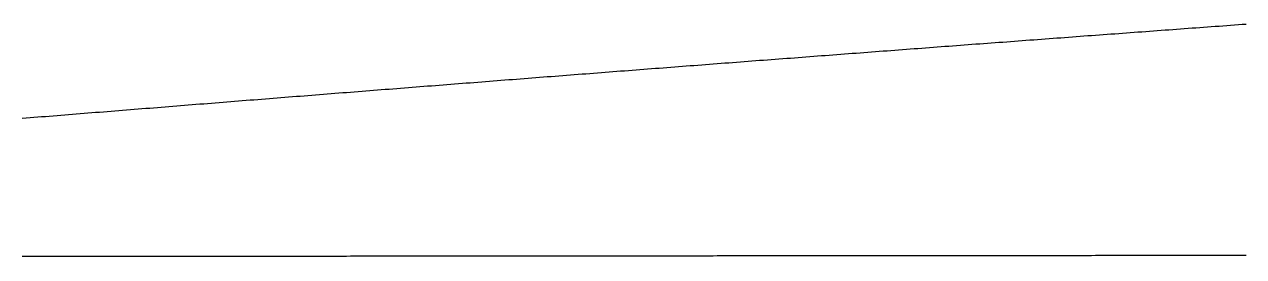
# Model space of a CAD drawing. Header units: metres. Extents: x 0.1 to 1.27, y -0.09 to 0.1.
# Drawn here: x 0.3921 to 0.6858, y 0.0004 to 0.0564 of the extents above; entities that cross this region are included whole.
import ezdxf

# ---------------------------------------------------------------- set-up
doc = ezdxf.new("R2010")
doc.units = ezdxf.units.M

msp = doc.modelspace()

# ---------------------------------------------------------------- linework, layer by layer
at = {"layer": 'CURVE', "color": 5}
msp.add_polyline3d([(0.6864, 0.05643, 3.28375), (0.68547, 0.05636, 3.28895), (0.68454, 0.05629, 3.29416), (0.68361, 0.05622, 3.29936), (0.68268, 0.05616, 3.30457), (0.68175, 0.05609, 3.30977), (0.68082, 0.05602, 3.31497), (0.67989, 0.05595, 3.32018), (0.67896, 0.05588, 3.32538), (0.67803, 0.05581, 3.33059), (0.6771, 0.05575, 3.33579), (0.67617, 0.05568, 3.34099), (0.67524, 0.05561, 3.3462), (0.67431, 0.05554, 3.3514), (0.67338, 0.05547, 3.35661), (0.67245, 0.0554, 3.36181), (0.67152, 0.05534, 3.36702), (0.67059, 0.05527, 3.37222), (0.66966, 0.0552, 3.37742), (0.66873, 0.05513, 3.38263), (0.6678, 0.05506, 3.38783), (0.66687, 0.05499, 3.39304), (0.66594, 0.05492, 3.39824), (0.66501, 0.05486, 3.40344), (0.66408, 0.05479, 3.40865), (0.66315, 0.05472, 3.41385), (0.66222, 0.05465, 3.41906), (0.66129, 0.05458, 3.42426), (0.66036, 0.05451, 3.42946), (0.65943, 0.05444, 3.43467), (0.6585, 0.05438, 3.43987), (0.65757, 0.05431, 3.44508), (0.65664, 0.05424, 3.45028), (0.65571, 0.05417, 3.45548), (0.65478, 0.0541, 3.46069), (0.65385, 0.05403, 3.46589), (0.65292, 0.05396, 3.4711), (0.65199, 0.05389, 3.4763), (0.65106, 0.05382, 3.4815), (0.65013, 0.05376, 3.48671), (0.6492, 0.05369, 3.49191), (0.64827, 0.05362, 3.49712), (0.64734, 0.05355, 3.50232), (0.64641, 0.05348, 3.50752), (0.64548, 0.05341, 3.51273), (0.64455, 0.05334, 3.51793), (0.64362, 0.05327, 3.52314), (0.64269, 0.0532, 3.52834), (0.64176, 0.05313, 3.53354), (0.64083, 0.05306, 3.53875), (0.6399, 0.05299, 3.54395), (0.63896, 0.05293, 3.54916), (0.63803, 0.05286, 3.55436), (0.6371, 0.05279, 3.55956), (0.63617, 0.05272, 3.56477), (0.63524, 0.05265, 3.56997), (0.63431, 0.05258, 3.57518), (0.63338, 0.05251, 3.58038), (0.63245, 0.05244, 3.58558), (0.63152, 0.05237, 3.59079), (0.63059, 0.0523, 3.59599), (0.62966, 0.05223, 3.6012), (0.62873, 0.05216, 3.6064), (0.6278, 0.05209, 3.61161), (0.62687, 0.05202, 3.61681), (0.62594, 0.05195, 3.62201), (0.62501, 0.05188, 3.62722), (0.62408, 0.05181, 3.63242), (0.62315, 0.05174, 3.63763), (0.62222, 0.05167, 3.64283), (0.62129, 0.05161, 3.64803), (0.62036, 0.05154, 3.65324), (0.61943, 0.05147, 3.65844), (0.6185, 0.0514, 3.66365), (0.61757, 0.05133, 3.66885), (0.61664, 0.05126, 3.67405), (0.61571, 0.05119, 3.67926), (0.61478, 0.05112, 3.68446), (0.61385, 0.05105, 3.68967), (0.61292, 0.05098, 3.69487), (0.61199, 0.05091, 3.70007), (0.61106, 0.05084, 3.70528), (0.61013, 0.05077, 3.71048), (0.6092, 0.0507, 3.71569), (0.60827, 0.05063, 3.72089), (0.60734, 0.05056, 3.72609), (0.60641, 0.05049, 3.7313), (0.60548, 0.05042, 3.7365), (0.60455, 0.05035, 3.74171), (0.60362, 0.05028, 3.74691), (0.60269, 0.05021, 3.75211), (0.60176, 0.05014, 3.75732), (0.60083, 0.05007, 3.76252), (0.5999, 0.05, 3.76773), (0.59897, 0.04993, 3.77293), (0.59804, 0.04986, 3.77813), (0.59711, 0.04979, 3.78334), (0.59618, 0.04972, 3.78854), (0.59525, 0.04964, 3.79375), (0.59432, 0.04957, 3.79895), (0.59339, 0.0495, 3.80415), (0.59246, 0.04943, 3.80936), (0.59153, 0.04936, 3.81456), (0.5906, 0.04929, 3.81977), (0.58967, 0.04922, 3.82497), (0.58874, 0.04915, 3.83017), (0.58781, 0.04908, 3.83538), (0.58688, 0.04901, 3.84058), (0.58595, 0.04894, 3.84579), (0.58502, 0.04887, 3.85099), (0.58409, 0.0488, 3.8562), (0.58316, 0.04873, 3.8614), (0.58223, 0.04866, 3.8666), (0.5813, 0.04859, 3.87181), (0.58037, 0.04852, 3.87701), (0.57944, 0.04845, 3.88222), (0.57851, 0.04838, 3.88742), (0.57758, 0.0483, 3.89262), (0.57665, 0.04823, 3.89783), (0.57572, 0.04816, 3.90303), (0.57479, 0.04809, 3.90824), (0.57386, 0.04802, 3.91344), (0.57293, 0.04795, 3.91864), (0.572, 0.04788, 3.92385), (0.57107, 0.04781, 3.92905), (0.57014, 0.04774, 3.93426), (0.56921, 0.04767, 3.93946), (0.56828, 0.0476, 3.94466), (0.56735, 0.04752, 3.94987), (0.56642, 0.04745, 3.95507), (0.56549, 0.04738, 3.96028), (0.56456, 0.04731, 3.96548), (0.56363, 0.04724, 3.97068), (0.5627, 0.04717, 3.97589), (0.56177, 0.0471, 3.98109), (0.56084, 0.04703, 3.9863), (0.55991, 0.04696, 3.9915), (0.55898, 0.04688, 3.9967), (0.55805, 0.04681, 4.00191), (0.55712, 0.04674, 4.00711), (0.55619, 0.04667, 4.01232), (0.55525, 0.0466, 4.01752), (0.55432, 0.04653, 4.02272), (0.55339, 0.04646, 4.02793), (0.55246, 0.04639, 4.03313), (0.55153, 0.04631, 4.03834), (0.5506, 0.04624, 4.04354), (0.54967, 0.04617, 4.04874), (0.54874, 0.0461, 4.05395), (0.54781, 0.04603, 4.05915), (0.54688, 0.04596, 4.06436), (0.54595, 0.04589, 4.06956), (0.54502, 0.04581, 4.07476), (0.54409, 0.04574, 4.07997), (0.54316, 0.04567, 4.08517), (0.54223, 0.0456, 4.09038), (0.5413, 0.04553, 4.09558), (0.54037, 0.04546, 4.10079), (0.53944, 0.04538, 4.10599), (0.53851, 0.04531, 4.11119), (0.53758, 0.04524, 4.1164), (0.53665, 0.04517, 4.1216), (0.53572, 0.0451, 4.12681), (0.53479, 0.04503, 4.13201), (0.53386, 0.04495, 4.13721), (0.53293, 0.04488, 4.14242), (0.532, 0.04481, 4.14762), (0.53107, 0.04474, 4.15283), (0.53014, 0.04467, 4.15803), (0.52921, 0.04459, 4.16323), (0.52828, 0.04452, 4.16844), (0.52735, 0.04445, 4.17364), (0.52642, 0.04438, 4.17885), (0.52549, 0.04431, 4.18405), (0.52456, 0.04423, 4.18925), (0.52363, 0.04416, 4.19446), (0.5227, 0.04409, 4.19966), (0.52177, 0.04402, 4.20487), (0.52084, 0.04395, 4.21007), (0.51991, 0.04387, 4.21527), (0.51898, 0.0438, 4.22048), (0.51805, 0.04373, 4.22568), (0.51712, 0.04366, 4.23089), (0.51619, 0.04358, 4.23609), (0.51526, 0.04351, 4.24129), (0.51433, 0.04344, 4.2465), (0.5134, 0.04337, 4.2517), (0.51247, 0.0433, 4.25691), (0.51154, 0.04322, 4.26211), (0.51061, 0.04315, 4.26731), (0.50968, 0.04308, 4.27252), (0.50875, 0.04301, 4.27772), (0.50782, 0.04293, 4.28293), (0.50689, 0.04286, 4.28813), (0.50596, 0.04279, 4.29333), (0.50503, 0.04272, 4.29854), (0.5041, 0.04264, 4.30374), (0.50317, 0.04257, 4.30895), (0.50224, 0.0425, 4.31415), (0.50131, 0.04243, 4.31935), (0.50038, 0.04235, 4.32456), (0.49945, 0.04228, 4.32976), (0.49852, 0.04221, 4.33497), (0.49759, 0.04214, 4.34017), (0.49666, 0.04206, 4.34538), (0.49573, 0.04199, 4.35058), (0.4948, 0.04192, 4.35578), (0.49387, 0.04184, 4.36099), (0.49294, 0.04177, 4.36619), (0.49201, 0.0417, 4.3714), (0.49108, 0.04163, 4.3766), (0.49015, 0.04155, 4.3818), (0.48922, 0.04148, 4.38701), (0.48829, 0.04141, 4.39221), (0.48736, 0.04133, 4.39742), (0.48643, 0.04126, 4.40262), (0.4855, 0.04119, 4.40782), (0.48457, 0.04112, 4.41303), (0.48364, 0.04104, 4.41823), (0.48271, 0.04097, 4.42344), (0.48178, 0.0409, 4.42864), (0.48085, 0.04082, 4.43384), (0.47992, 0.04075, 4.43905), (0.47899, 0.04068, 4.44425), (0.47806, 0.0406, 4.44946), (0.47713, 0.04053, 4.45466), (0.4762, 0.04046, 4.45986), (0.47527, 0.04038, 4.46507), (0.47434, 0.04031, 4.47027), (0.47341, 0.04024, 4.47548), (0.47248, 0.04016, 4.48068), (0.47155, 0.04009, 4.48588), (0.47061, 0.04002, 4.49109), (0.46968, 0.03994, 4.49629), (0.46875, 0.03987, 4.5015), (0.46782, 0.0398, 4.5067), (0.46689, 0.03972, 4.5119), (0.46596, 0.03965, 4.51711), (0.46503, 0.03958, 4.52231), (0.4641, 0.0395, 4.52752), (0.46317, 0.03943, 4.53272), (0.46224, 0.03936, 4.53792), (0.46131, 0.03928, 4.54313), (0.46038, 0.03921, 4.54833), (0.45945, 0.03914, 4.55354), (0.45852, 0.03906, 4.55874), (0.45759, 0.03899, 4.56394), (0.45666, 0.03891, 4.56915), (0.45573, 0.03884, 4.57435), (0.4548, 0.03877, 4.57956), (0.45387, 0.03869, 4.58476), (0.45294, 0.03862, 4.58997), (0.45201, 0.03855, 4.59517), (0.45108, 0.03847, 4.60037), (0.45015, 0.0384, 4.60558), (0.44922, 0.03832, 4.61078), (0.44829, 0.03825, 4.61599), (0.44736, 0.03818, 4.62119), (0.44643, 0.0381, 4.62639), (0.4455, 0.03803, 4.6316), (0.44457, 0.03795, 4.6368), (0.44364, 0.03788, 4.64201), (0.44271, 0.03781, 4.64721), (0.44178, 0.03773, 4.65241), (0.44085, 0.03766, 4.65762), (0.43992, 0.03758, 4.66282), (0.43899, 0.03751, 4.66803), (0.43806, 0.03744, 4.67323), (0.43713, 0.03736, 4.67843), (0.4362, 0.03729, 4.68364), (0.43527, 0.03721, 4.68884), (0.43434, 0.03714, 4.69405), (0.43341, 0.03706, 4.69925), (0.43248, 0.03699, 4.70445), (0.43155, 0.03692, 4.70966), (0.43062, 0.03684, 4.71486), (0.42969, 0.03677, 4.72007), (0.42876, 0.03669, 4.72527), (0.42783, 0.03662, 4.73047), (0.4269, 0.03654, 4.73568), (0.42597, 0.03647, 4.74088), (0.42504, 0.0364, 4.74609), (0.42411, 0.03632, 4.75129), (0.42318, 0.03625, 4.75649), (0.42225, 0.03617, 4.7617), (0.42132, 0.0361, 4.7669), (0.42039, 0.03602, 4.77211), (0.41946, 0.03595, 4.77731), (0.41853, 0.03587, 4.78251), (0.4176, 0.0358, 4.78772), (0.41667, 0.03572, 4.79292), (0.41574, 0.03565, 4.79813), (0.41481, 0.03557, 4.80333), (0.41388, 0.0355, 4.80853), (0.41295, 0.03543, 4.81374), (0.41202, 0.03535, 4.81894), (0.41109, 0.03528, 4.82415), (0.41016, 0.0352, 4.82935), (0.40923, 0.03513, 4.83456), (0.4083, 0.03505, 4.83976), (0.40737, 0.03498, 4.84496), (0.40644, 0.0349, 4.85017), (0.40551, 0.03483, 4.85537), (0.40458, 0.03475, 4.86058), (0.40365, 0.03468, 4.86578), (0.40272, 0.0346, 4.87098), (0.40179, 0.03453, 4.87619), (0.40086, 0.03445, 4.88139), (0.39993, 0.03438, 4.8866), (0.399, 0.0343, 4.8918), (0.39807, 0.03423, 4.897), (0.39714, 0.03415, 4.90221), (0.39621, 0.03408, 4.90741), (0.39528, 0.034, 4.91262), (0.39435, 0.03393, 4.91782), (0.39342, 0.03385, 4.92302), (0.39249, 0.03377, 4.92823), (0.39156, 0.0337, 4.93343)], dxfattribs=at)
at = {"layer": 'CURVE', "color": 4}
msp.add_polyline3d([(0.6864, 0.00066, 3.28375), (0.68547, 0.00066, 3.28895), (0.68454, 0.00066, 3.29416), (0.68361, 0.00065, 3.29936), (0.68268, 0.00065, 3.30457), (0.68175, 0.00065, 3.30977), (0.68082, 0.00065, 3.31497), (0.67989, 0.00065, 3.32018), (0.67896, 0.00065, 3.32538), (0.67803, 0.00065, 3.33059), (0.6771, 0.00065, 3.33579), (0.67617, 0.00065, 3.34099), (0.67524, 0.00065, 3.3462), (0.67431, 0.00065, 3.3514), (0.67338, 0.00065, 3.35661), (0.67245, 0.00064, 3.36181), (0.67152, 0.00064, 3.36702), (0.67059, 0.00064, 3.37222), (0.66966, 0.00064, 3.37742), (0.66873, 0.00064, 3.38263), (0.6678, 0.00064, 3.38783), (0.66687, 0.00064, 3.39304), (0.66594, 0.00064, 3.39824), (0.66501, 0.00064, 3.40344), (0.66408, 0.00064, 3.40865), (0.66315, 0.00064, 3.41385), (0.66222, 0.00064, 3.41906), (0.66129, 0.00064, 3.42426), (0.66036, 0.00063, 3.42946), (0.65943, 0.00063, 3.43467), (0.6585, 0.00063, 3.43987), (0.65757, 0.00063, 3.44508), (0.65664, 0.00063, 3.45028), (0.65571, 0.00063, 3.45548), (0.65478, 0.00063, 3.46069), (0.65385, 0.00063, 3.46589), (0.65292, 0.00063, 3.4711), (0.65199, 0.00063, 3.4763), (0.65106, 0.00063, 3.4815), (0.65013, 0.00063, 3.48671), (0.6492, 0.00062, 3.49191), (0.64827, 0.00062, 3.49712), (0.64734, 0.00062, 3.50232), (0.64641, 0.00062, 3.50752), (0.64548, 0.00062, 3.51273), (0.64455, 0.00062, 3.51793), (0.64362, 0.00062, 3.52314), (0.64269, 0.00062, 3.52834), (0.64176, 0.00062, 3.53354), (0.64083, 0.00062, 3.53875), (0.6399, 0.00062, 3.54395), (0.63896, 0.00062, 3.54916), (0.63803, 0.00062, 3.55436), (0.6371, 0.00061, 3.55956), (0.63617, 0.00061, 3.56477), (0.63524, 0.00061, 3.56997), (0.63431, 0.00061, 3.57518), (0.63338, 0.00061, 3.58038), (0.63245, 0.00061, 3.58558), (0.63152, 0.00061, 3.59079), (0.63059, 0.00061, 3.59599), (0.62966, 0.00061, 3.6012), (0.62873, 0.00061, 3.6064), (0.6278, 0.00061, 3.61161), (0.62687, 0.00061, 3.61681), (0.62594, 0.0006, 3.62201), (0.62501, 0.0006, 3.62722), (0.62408, 0.0006, 3.63242), (0.62315, 0.0006, 3.63763), (0.62222, 0.0006, 3.64283), (0.62129, 0.0006, 3.64803), (0.62036, 0.0006, 3.65324), (0.61943, 0.0006, 3.65844), (0.6185, 0.0006, 3.66365), (0.61757, 0.0006, 3.66885), (0.61664, 0.0006, 3.67405), (0.61571, 0.0006, 3.67926), (0.61478, 0.00059, 3.68446), (0.61385, 0.00059, 3.68967), (0.61292, 0.00059, 3.69487), (0.61199, 0.00059, 3.70007), (0.61106, 0.00059, 3.70528), (0.61013, 0.00059, 3.71048), (0.6092, 0.00059, 3.71569), (0.60827, 0.00059, 3.72089), (0.60734, 0.00059, 3.72609), (0.60641, 0.00059, 3.7313), (0.60548, 0.00059, 3.7365), (0.60455, 0.00059, 3.74171), (0.60362, 0.00059, 3.74691), (0.60269, 0.00058, 3.75211), (0.60176, 0.00058, 3.75732), (0.60083, 0.00058, 3.76252), (0.5999, 0.00058, 3.76773), (0.59897, 0.00058, 3.77293), (0.59804, 0.00058, 3.77813), (0.59711, 0.00058, 3.78334), (0.59618, 0.00058, 3.78854), (0.59525, 0.00058, 3.79375), (0.59432, 0.00058, 3.79895), (0.59339, 0.00058, 3.80415), (0.59246, 0.00058, 3.80936), (0.59153, 0.00057, 3.81456), (0.5906, 0.00057, 3.81977), (0.58967, 0.00057, 3.82497), (0.58874, 0.00057, 3.83017), (0.58781, 0.00057, 3.83538), (0.58688, 0.00057, 3.84058), (0.58595, 0.00057, 3.84579), (0.58502, 0.00057, 3.85099), (0.58409, 0.00057, 3.8562), (0.58316, 0.00057, 3.8614), (0.58223, 0.00057, 3.8666), (0.5813, 0.00057, 3.87181), (0.58037, 0.00056, 3.87701), (0.57944, 0.00056, 3.88222), (0.57851, 0.00056, 3.88742), (0.57758, 0.00056, 3.89262), (0.57665, 0.00056, 3.89783), (0.57572, 0.00056, 3.90303), (0.57479, 0.00056, 3.90824), (0.57386, 0.00056, 3.91344), (0.57293, 0.00056, 3.91864), (0.572, 0.00056, 3.92385), (0.57107, 0.00056, 3.92905), (0.57014, 0.00056, 3.93426), (0.56921, 0.00055, 3.93946), (0.56828, 0.00055, 3.94466), (0.56735, 0.00055, 3.94987), (0.56642, 0.00055, 3.95507), (0.56549, 0.00055, 3.96028), (0.56456, 0.00055, 3.96548), (0.56363, 0.00055, 3.97068), (0.5627, 0.00055, 3.97589), (0.56177, 0.00055, 3.98109), (0.56084, 0.00055, 3.9863), (0.55991, 0.00055, 3.9915), (0.55898, 0.00055, 3.9967), (0.55805, 0.00054, 4.00191), (0.55712, 0.00054, 4.00711), (0.55619, 0.00054, 4.01232), (0.55525, 0.00054, 4.01752), (0.55432, 0.00054, 4.02272), (0.55339, 0.00054, 4.02793), (0.55246, 0.00054, 4.03313), (0.55153, 0.00054, 4.03834), (0.5506, 0.00054, 4.04354), (0.54967, 0.00054, 4.04874), (0.54874, 0.00054, 4.05395), (0.54781, 0.00054, 4.05915), (0.54688, 0.00053, 4.06436), (0.54595, 0.00053, 4.06956), (0.54502, 0.00053, 4.07476), (0.54409, 0.00053, 4.07997), (0.54316, 0.00053, 4.08517), (0.54223, 0.00053, 4.09038), (0.5413, 0.00053, 4.09558), (0.54037, 0.00053, 4.10079), (0.53944, 0.00053, 4.10599), (0.53851, 0.00053, 4.11119), (0.53758, 0.00053, 4.1164), (0.53665, 0.00053, 4.1216), (0.53572, 0.00052, 4.12681), (0.53479, 0.00052, 4.13201), (0.53386, 0.00052, 4.13721), (0.53293, 0.00052, 4.14242), (0.532, 0.00052, 4.14762), (0.53107, 0.00052, 4.15283), (0.53014, 0.00052, 4.15803), (0.52921, 0.00052, 4.16323), (0.52828, 0.00052, 4.16844), (0.52735, 0.00052, 4.17364), (0.52642, 0.00052, 4.17885), (0.52549, 0.00052, 4.18405), (0.52456, 0.00051, 4.18925), (0.52363, 0.00051, 4.19446), (0.5227, 0.00051, 4.19966), (0.52177, 0.00051, 4.20487), (0.52084, 0.00051, 4.21007), (0.51991, 0.00051, 4.21527), (0.51898, 0.00051, 4.22048), (0.51805, 0.00051, 4.22568), (0.51712, 0.00051, 4.23089), (0.51619, 0.00051, 4.23609), (0.51526, 0.00051, 4.24129), (0.51433, 0.00051, 4.2465), (0.5134, 0.0005, 4.2517), (0.51247, 0.0005, 4.25691), (0.51154, 0.0005, 4.26211), (0.51061, 0.0005, 4.26731), (0.50968, 0.0005, 4.27252), (0.50875, 0.0005, 4.27772), (0.50782, 0.0005, 4.28293), (0.50689, 0.0005, 4.28813), (0.50596, 0.0005, 4.29333), (0.50503, 0.0005, 4.29854), (0.5041, 0.0005, 4.30374), (0.50317, 0.0005, 4.30895), (0.50224, 0.00049, 4.31415), (0.50131, 0.00049, 4.31935), (0.50038, 0.00049, 4.32456), (0.49945, 0.00049, 4.32976), (0.49852, 0.00049, 4.33497), (0.49759, 0.00049, 4.34017), (0.49666, 0.00049, 4.34538), (0.49573, 0.00049, 4.35058), (0.4948, 0.00049, 4.35578), (0.49387, 0.00049, 4.36099), (0.49294, 0.00049, 4.36619), (0.49201, 0.00049, 4.3714), (0.49108, 0.00048, 4.3766), (0.49015, 0.00048, 4.3818), (0.48922, 0.00048, 4.38701), (0.48829, 0.00048, 4.39221), (0.48736, 0.00048, 4.39742), (0.48643, 0.00048, 4.40262), (0.4855, 0.00048, 4.40782), (0.48457, 0.00048, 4.41303), (0.48364, 0.00048, 4.41823), (0.48271, 0.00048, 4.42344), (0.48178, 0.00048, 4.42864), (0.48085, 0.00048, 4.43384), (0.47992, 0.00047, 4.43905), (0.47899, 0.00047, 4.44425), (0.47806, 0.00047, 4.44946), (0.47713, 0.00047, 4.45466), (0.4762, 0.00047, 4.45986), (0.47527, 0.00047, 4.46507), (0.47434, 0.00047, 4.47027), (0.47341, 0.00047, 4.47548), (0.47248, 0.00047, 4.48068), (0.47155, 0.00047, 4.48588), (0.47061, 0.00047, 4.49109), (0.46968, 0.00046, 4.49629), (0.46875, 0.00046, 4.5015), (0.46782, 0.00046, 4.5067), (0.46689, 0.00046, 4.5119), (0.46596, 0.00046, 4.51711), (0.46503, 0.00046, 4.52231), (0.4641, 0.00046, 4.52752), (0.46317, 0.00046, 4.53272), (0.46224, 0.00046, 4.53792), (0.46131, 0.00046, 4.54313), (0.46038, 0.00046, 4.54833), (0.45945, 0.00046, 4.55354), (0.45852, 0.00045, 4.55874), (0.45759, 0.00045, 4.56394), (0.45666, 0.00045, 4.56915), (0.45573, 0.00045, 4.57435), (0.4548, 0.00045, 4.57956), (0.45387, 0.00045, 4.58476), (0.45294, 0.00045, 4.58997), (0.45201, 0.00045, 4.59517), (0.45108, 0.00045, 4.60037), (0.45015, 0.00045, 4.60558), (0.44922, 0.00045, 4.61078), (0.44829, 0.00045, 4.61599), (0.44736, 0.00044, 4.62119), (0.44643, 0.00044, 4.62639), (0.4455, 0.00044, 4.6316), (0.44457, 0.00044, 4.6368), (0.44364, 0.00044, 4.64201), (0.44271, 0.00044, 4.64721), (0.44178, 0.00044, 4.65241), (0.44085, 0.00044, 4.65762), (0.43992, 0.00044, 4.66282), (0.43899, 0.00044, 4.66803), (0.43806, 0.00044, 4.67323), (0.43713, 0.00043, 4.67843), (0.4362, 0.00043, 4.68364), (0.43527, 0.00043, 4.68884), (0.43434, 0.00043, 4.69405), (0.43341, 0.00043, 4.69925), (0.43248, 0.00043, 4.70445), (0.43155, 0.00043, 4.70966), (0.43062, 0.00043, 4.71486), (0.42969, 0.00043, 4.72007), (0.42876, 0.00043, 4.72527), (0.42783, 0.00043, 4.73047), (0.4269, 0.00043, 4.73568), (0.42597, 0.00042, 4.74088), (0.42504, 0.00042, 4.74609), (0.42411, 0.00042, 4.75129), (0.42318, 0.00042, 4.75649), (0.42225, 0.00042, 4.7617), (0.42132, 0.00042, 4.7669), (0.42039, 0.00042, 4.77211), (0.41946, 0.00042, 4.77731), (0.41853, 0.00042, 4.78251), (0.4176, 0.00042, 4.78772), (0.41667, 0.00042, 4.79292), (0.41574, 0.00041, 4.79813), (0.41481, 0.00041, 4.80333), (0.41388, 0.00041, 4.80853), (0.41295, 0.00041, 4.81374), (0.41202, 0.00041, 4.81894), (0.41109, 0.00041, 4.82415), (0.41016, 0.00041, 4.82935), (0.40923, 0.00041, 4.83456), (0.4083, 0.00041, 4.83976), (0.40737, 0.00041, 4.84496), (0.40644, 0.00041, 4.85017), (0.40551, 0.00041, 4.85537), (0.40458, 0.0004, 4.86058), (0.40365, 0.0004, 4.86578), (0.40272, 0.0004, 4.87098), (0.40179, 0.0004, 4.87619), (0.40086, 0.0004, 4.88139), (0.39993, 0.0004, 4.8866), (0.399, 0.0004, 4.8918), (0.39807, 0.0004, 4.897), (0.39714, 0.0004, 4.90221), (0.39621, 0.0004, 4.90741), (0.39528, 0.0004, 4.91262), (0.39435, 0.00039, 4.91782), (0.39342, 0.00039, 4.92302), (0.39249, 0.00039, 4.92823), (0.39156, 0.00039, 4.93343)], dxfattribs=at)

doc.saveas('drawing.dxf')
